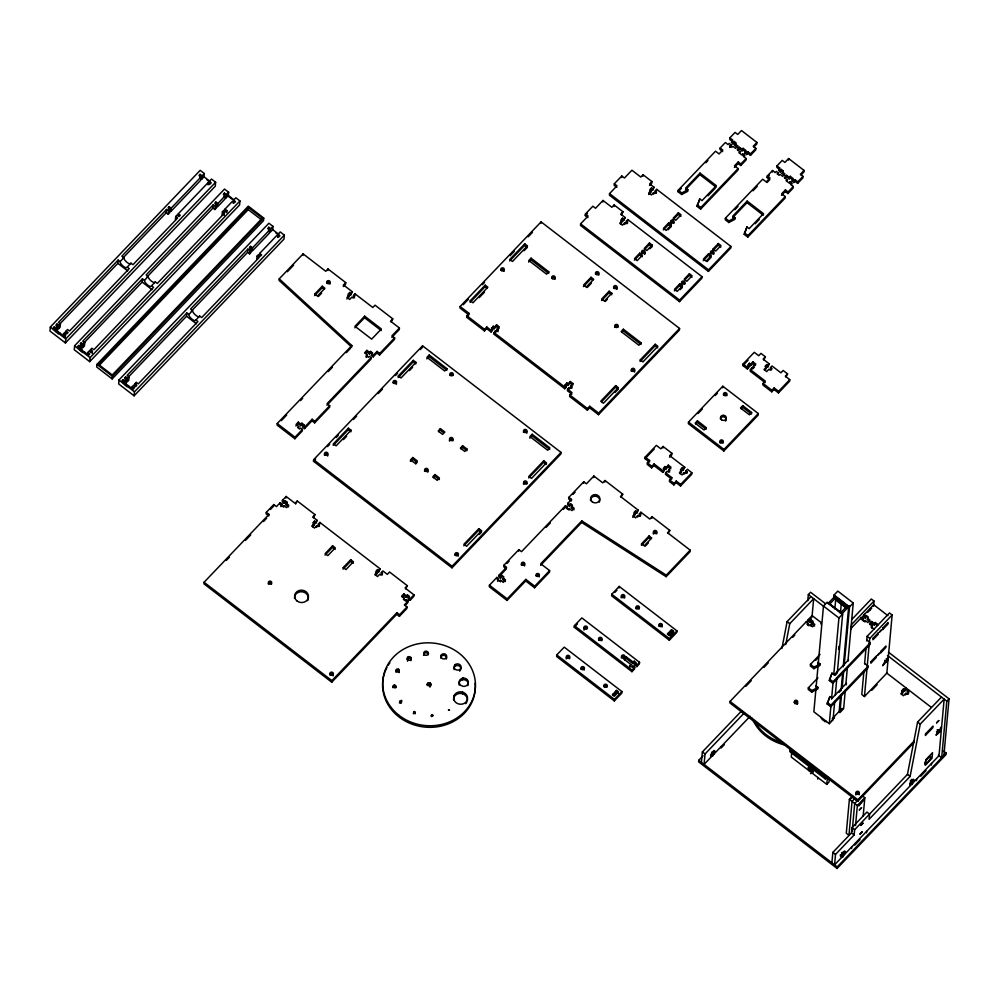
<?xml version="1.0" encoding="UTF-8"?>
<svg xmlns="http://www.w3.org/2000/svg" width="999" height="999" viewBox="0 0 999 999"><rect width="100%" height="100%" fill="white"/><g stroke="black" fill="none" stroke-linecap="round" stroke-linejoin="round"><path stroke-width="1.5" d="M427.347 684.39C427.197 681.817 431.768 682.604 430.656 684.977C427.834 686.9 426.398 684.802 427.51 683.603M797.602 703.633L796.191 701.798L794.317 702.634M201.773 179.121L202.073 175.861L200.125 174.363L199.825 177.61L201.773 179.121L204.021 176.786L204.308 173.526L200.187 170.342L50.312 327.035L49.95 331.044L65.397 342.932L215.26 186.251L215.634 182.23L211.501 179.058L209.266 181.393L208.966 184.653M54.158 328.921L54.358 326.76L56.306 328.259L56.006 331.518L57.505 329.957L57.805 326.698L55.844 325.199L56.968 324.026L58.916 325.524L58.616 328.783L60.115 327.222L60.415 323.963L58.454 322.465L118.132 260.077L120.13 261.613A4.645 1.711 43.7 0 0 123.489 266.421A4.645 1.711 43.7 0 0 127.235 267.07L129.233 268.619L69.555 331.006L67.595 329.508L66.109 331.069L65.809 334.315M56.668 327.285L56.968 324.026M63.299 335.964L63.499 333.791L64.985 332.23L66.945 333.741L68.057 332.567L66.109 331.069M65.247 337.462L65.447 335.302L63.499 333.791M65.397 342.932L65.759 338.923L215.634 182.23M224.151 196.341L226.099 197.839L228.334 195.504L228.634 192.245L224.5 189.073L74.638 345.754L74.276 349.762L89.723 361.65L239.585 204.97L239.947 200.961L235.826 197.777L233.591 200.125L233.291 203.371M78.484 347.652L78.671 345.479L80.632 346.978L80.432 349.151M81.094 344.917L81.281 342.744L83.242 344.255L82.942 347.502L80.994 346.004M81.281 342.744L80.17 343.918L82.118 345.417L81.831 348.676L80.332 350.237M90.235 351.96L90.434 349.787L91.92 348.226L93.881 349.725L153.559 287.337L151.561 285.801A4.645 1.711 43.7 0 1 147.815 285.152A4.645 1.711 43.7 0 1 144.455 280.332L142.457 278.796L82.78 341.183L84.728 342.694L84.44 345.941L82.942 347.502M87.625 354.682L87.825 352.51L89.311 350.949L91.259 352.46L92.383 351.286L90.434 349.787M89.723 361.65L90.085 357.642L239.947 200.961M92.183 353.459L92.383 351.286M96.94 364.41L96.703 367.02L112.15 378.908L263.511 220.654L263.748 218.057L248.301 206.169L96.94 364.41L112.388 376.298L112.15 378.908M59.228 324.613L117.845 263.324L118.132 260.077M273.014 226.411L270.779 228.746L270.479 232.005L272.715 229.67L273.014 226.411L268.893 223.227L119.018 379.92L118.656 383.928L134.103 395.816L283.966 239.136L284.328 235.127L280.207 231.943L277.972 234.278L277.672 237.537M122.865 381.818L123.064 379.645L125.012 381.143L124.713 384.403L126.211 382.842L126.498 379.583L124.55 378.084L125.674 376.91L127.622 378.409L127.323 381.668L125.375 380.169L125.674 376.91M134.515 387.2L134.815 383.953L136.301 382.392L138.262 383.891L197.939 321.503L195.941 319.967A4.645 1.711 43.7 0 1 192.195 319.318A4.645 1.711 43.7 0 1 188.836 314.498L186.838 312.962L127.16 375.349L129.108 376.86L128.821 380.107L127.323 381.668M132.005 388.848L132.205 386.675L133.691 385.114L135.652 386.625L136.763 385.452L134.815 383.953M83.554 343.331L142.158 282.055L142.457 278.796M134.103 395.816L134.465 391.808L284.328 235.127M136.101 384.565L136.301 382.392M166.259 212.712L166.546 209.453L168.506 210.964L168.207 214.211L166.259 212.712L122.64 258.316M168.968 208.891L169.168 206.731L171.116 208.229L170.817 211.488L168.868 209.977M169.168 206.731L168.044 207.892L169.992 209.403L169.705 212.65L168.207 214.211M175.399 219.755L175.699 216.496L177.185 214.935L179.133 216.433L180.257 215.272L178.309 213.761L208.142 182.567L210.102 184.066L211.214 182.904L209.266 181.393M178.109 215.934L178.309 213.761M127.934 377.497L186.538 316.221L186.838 312.962M200.125 174.363L199.001 175.524L200.949 177.035L200.662 180.295L170.817 211.488M207.942 184.74L208.142 182.567M212.962 208.042L213.249 204.783L215.21 206.281L214.91 209.54L212.962 208.042L146.953 277.035M215.572 205.307L215.859 202.048L217.819 203.559L217.52 206.805L224.975 199.013L225.275 195.754L223.326 194.256L224.438 193.082L226.398 194.58L226.099 197.839M215.859 202.048L214.748 203.222L216.696 204.72L216.396 207.979L214.91 209.54M222.103 215.072L222.39 211.813L223.888 210.252L225.836 211.763L226.96 210.589L225.012 209.091L232.467 201.286L234.415 202.797L235.539 201.623L233.591 200.125M224.251 195.255L224.438 193.082M224.151 215.497L224.35 213.324L222.39 211.813M224.713 212.35L225.012 209.091M226.761 212.762L226.96 210.589M280.831 506.643L281.943 504.07L280.17 502.709L276.436 506.605L273.776 504.557L266.308 512.35L268.981 514.398L204.071 582.255L203.933 583.816L331.755 682.217L396.728 614.285L396.878 612.712L399.538 614.772L399.388 616.333L396.728 614.285M99.288 365.334L248.239 209.615L248.426 207.48L262.275 218.144L112.263 374.987L98.414 364.323L248.426 207.48M247.64 252.335L247.939 249.088L249.887 250.587L249.588 253.846L247.64 252.335L191.333 311.201M250.25 249.613L250.549 246.353L252.497 247.852L252.21 251.111L269.368 233.179L269.655 229.92L267.707 228.421L268.831 227.248L270.779 228.746M250.549 246.353L249.425 247.527L251.386 249.026L251.086 252.285L249.588 253.846M256.78 259.378L257.08 256.119L258.566 254.558L260.527 256.069L261.638 254.895L259.69 253.396L276.848 235.452L278.796 236.95L279.92 235.789L277.972 234.278M259.39 256.643L259.69 253.396M268.531 230.507L268.831 227.248M279.221 278.846L279.083 280.407L351.685 347.103L351.835 345.542L279.221 278.846L303.109 253.871L325.749 271.291L327.984 268.956L345.741 282.617L345.592 284.178L343.356 286.526L343.506 284.965L345.741 282.617M266.308 512.35L266.171 513.911L268.831 515.971L268.981 514.398M351.835 345.542L277.235 423.526L277.085 425.087L294.842 438.761L302.297 430.956L302.447 429.395L300.674 428.034L299.7 429.046L297.752 427.535L298.713 426.523L296.054 424.475L298.289 422.14L300.949 424.188L300.811 425.749L298.152 423.701L298.289 422.14M273.776 504.557L273.626 506.118L270.429 509.465M280.02 504.27L280.17 502.709M302.972 255.432L303.109 253.871M313.374 517.744L314.997 514.622L297.252 500.961L295.017 503.296L286.139 496.466L282.405 500.362L282.267 501.923L284.041 503.296L285.152 500.711L287.1 502.222L285.989 504.795L288.649 506.843M283.753 507.142L283.891 505.569L286.563 507.629L288.798 505.282L286.139 503.234L287.1 502.222M284.041 503.296L285.152 500.711M285.989 498.026L286.139 496.466M285.989 504.795L286.139 503.234M294.842 438.761L294.98 437.2L302.447 429.395M298.576 428.084L298.713 426.523M300.811 425.749L301.923 423.176L303.871 424.675L303.733 426.236M314.797 294.018L314.66 295.579L322.115 287.774L322.265 286.214L324.925 288.261L317.47 296.066L314.797 294.018L322.265 286.214M297.252 500.961L295.617 504.083M303.871 424.675L302.759 427.247L304.545 428.621L304.683 427.06L312.138 419.255L314.81 421.303L314.66 422.864L312 420.816L312.138 419.255M327.847 270.517L327.984 268.956M313.499 461.238L313.636 459.677L422.552 345.816L561.026 452.41L560.889 453.971L451.973 567.832L313.499 461.238L315.659 458.991M312.437 526.773L313.923 525.224L314.073 523.651L312.912 522.764L314.56 521.053L315.709 521.94L315.572 523.501L314.41 522.614L314.56 521.053M316.596 527.272L316.733 525.699L317.882 526.598L319.53 524.875L318.369 523.988L319.867 522.427L380.219 568.893L378.596 572.015L377.435 571.128L377.585 569.567L378.733 570.454L378.596 572.015M314.997 514.622L312.762 516.958L317.207 520.379L315.572 523.501M318.369 523.988L318.231 525.549L319.38 526.436M366.92 350.387L366.783 351.948L369.443 353.996L369.58 352.435L366.92 350.387L364.685 352.722L367.345 354.77L366.371 355.794L368.331 357.292L369.305 356.281L371.079 357.642L327.06 403.658L329.72 405.706L329.583 407.267L314.66 422.864M319.717 523.988L319.867 522.427M348.376 428.196L333.466 443.793L333.316 445.354L348.239 429.757L348.376 428.196L351.049 430.244L350.899 431.805L348.239 429.757M346.865 298.976L349.101 296.628L349.238 295.067L348.089 294.181L349.725 292.47L350.886 293.356L350.749 294.917L349.588 294.031L349.725 292.47M343.506 284.965L352.372 291.795L350.749 294.917M391.146 321.953L392.782 318.831L375.025 305.17L372.789 307.505L355.045 293.843L353.546 295.404L353.409 296.965L354.558 297.852M354.895 295.404L355.045 293.843M325.025 555.157L332.48 547.352L332.617 545.791L335.289 547.839L327.822 555.644L325.162 553.596L332.617 545.791M354.832 327.859L364.535 317.719L364.672 316.159L381.368 328.996L371.665 339.136L354.982 326.298L364.672 316.159M331.755 682.217L331.893 680.644L396.878 612.712M343.269 567.532L343.132 569.093L350.587 561.288L350.736 559.727L353.396 561.775L345.929 569.58L343.269 567.532L350.736 559.727M366.371 355.794L366.233 357.355L367.345 354.77M369.443 353.996L370.554 351.423L372.502 352.922L371.391 355.507L373.176 356.868L376.898 352.972L377.048 351.398L379.707 353.459L379.558 355.02L376.898 352.972M371.079 357.642L370.929 359.203L326.923 405.219M371.391 355.507L372.502 352.922M373.176 356.868L373.314 355.307L377.048 351.398M392.782 318.831L390.547 321.178L399.425 328.009L391.958 335.801L394.63 337.862L394.48 339.423L379.558 355.02M375.462 575.287L376.948 573.726L377.098 572.165L375.936 571.278L377.585 569.567M399.425 328.009L399.275 329.57L391.82 337.375M413.286 360.339L398.364 375.936L398.214 377.51L413.136 361.9L413.286 360.339L415.946 362.387L415.796 363.961L413.136 361.9M405.681 588.811L407.317 585.689L389.56 572.015L387.325 574.363L382.892 570.941L381.393 572.502L381.256 574.063L382.405 574.949M410.589 459.827L410.452 461.401L412.687 459.053L412.824 457.492L417.27 460.914L415.035 463.249L410.589 459.827L412.824 457.492M422.552 345.816L422.415 347.377L420.254 349.638M394.355 686.625L394.493 685.064M403.696 595.404L403.833 593.843L406.493 595.891L406.356 597.452L403.696 595.404L402.197 596.965M395.866 686.251L395.729 687.824A1.449 1.299 5.2 0 0 394.543 686.638L394.155 686.613A1.449 1.299 5.2 0 0 392.857 687.649M404.12 599.787L404.258 598.226L401.598 596.178L403.833 593.843M398.364 670.816L398.501 669.255M399.125 671.228L399.088 672.614M406.143 601.211L406.293 599.65L408.067 601.023L407.917 602.584L405.119 605.506M406.356 597.452L407.467 594.88L409.415 596.378L408.304 598.95L410.089 600.324L413.811 596.415L413.961 594.855L405.082 588.024L407.317 585.689M429.046 356.543L429.195 354.982L446.94 368.656L446.803 370.217L429.046 356.543L426.81 358.891M408.067 601.023L404.333 604.919L406.993 606.967L406.855 608.528L399.388 616.333M399.325 702.821C404.458 695.292 399.488 708.129 400.037 700.661M410.089 600.324L410.227 598.763L413.961 594.855M401.373 702.584L401.511 701.011M407.53 661.188L407.667 659.627M410.801 659.203L410.939 657.642M433.391 477.697L435.015 474.575L439.46 477.997L437.225 480.332L432.779 476.91L435.015 474.575M413.486 713.323C413.873 709.377 416.508 713.136 413.349 713.711M414.585 713.074L414.722 711.5M438.798 431.755L440.434 428.633L444.867 432.055L442.632 434.39L438.199 430.981L440.434 428.633M423.688 655.219L423.838 653.658M428.371 653.383L428.246 654.682A2.323 2.073 5.2 0 0 425.736 652.747A2.323 2.073 5.2 0 0 423.626 654.957M460.152 306.506L460.015 308.067L468.893 314.897L469.031 313.336L460.152 306.506L541.096 221.878L679.57 328.471L679.432 330.032L598.488 414.66L589.61 407.829L589.747 406.256L598.626 413.099L598.488 414.66M427.36 685.164L428.084 683.004M427.947 684.565L428.933 682.742M430.819 684.19L430.669 685.751L429.82 682.891M429.932 687.15L430.082 685.589M430.369 684.989L430.507 683.428M486.638 328.559L491.083 331.98L491.221 330.419L486.788 326.998L486.638 328.559L484.403 330.906L466.658 317.232L466.795 315.672L469.031 313.336M431.393 715.296C430.007 718.081 434.89 715.584 431.943 714.722C430.319 715.272 432.829 716.82 432.767 715.209M431.88 716.283L432.03 714.71M470.279 300.749L470.142 302.31L485.052 286.713L485.202 285.152L487.862 287.2L472.939 302.797L470.279 300.749L485.202 285.152M440.921 657.13L441.071 655.556M462.475 447.277L462.624 445.716L467.057 449.138L466.92 450.699L462.475 447.277L460.989 448.838M451.973 567.832L452.11 566.271L561.026 452.41M484.403 330.906L484.552 329.345L486.788 326.998M455.119 666.246L455.257 664.672M454.158 696.852L454.295 695.292A6.968 6.219 5.2 0 1 461.813 691.932L463.536 692.457A6.968 6.219 5.2 0 1 466.895 700.786A6.968 6.219 5.2 0 1 457.654 703.621L456.118 702.722A6.968 6.219 5.2 0 1 454.295 695.292M493.206 326.248L491.421 329.533L493.206 326.248L494.355 327.135L494.218 328.708L493.056 327.809M491.558 327.972L492.719 328.858L492.569 330.419L491.083 331.98M494.355 327.135L496.59 324.8L499.263 326.848L497.015 329.195L498.176 330.082L496.528 331.793L495.379 330.906L493.743 334.028L564.76 388.698L566.246 387.137L566.396 385.564L565.234 384.677L566.883 382.967L568.031 383.853L567.894 385.414L566.733 384.528L566.883 382.967M462.599 679.77L462.749 678.209M495.242 332.467L495.379 330.906M462.537 693.756L462.674 692.195M494.218 328.708L496.453 326.361L496.59 324.8M463.798 545.804L478.721 530.207L478.871 528.633L481.53 530.681L481.381 532.255L479.258 534.477M498.026 331.643L496.878 330.756L497.015 329.195M497.564 581.356L498.676 578.771L496.89 577.41L489.435 585.202L489.298 586.775L507.042 600.436L525.699 580.931L525.836 579.37L534.715 586.201L534.577 587.774L525.699 580.931M509.677 260.976L524.6 245.379L524.737 243.818L527.397 245.866L527.26 247.427L524.063 250.774M496.753 578.97L496.89 577.41M505.382 581.555L502.722 579.495L503.833 576.923L501.873 575.424L500.761 577.996L498.988 576.635L499.138 575.062L506.593 567.27L503.933 565.222L518.856 549.625L521.515 551.673L565.521 505.656L567.307 507.017L567.157 508.578M500.761 577.996L501.873 575.424M500.487 581.843L500.624 580.282L503.284 582.33L505.519 579.982L502.859 577.934M530.906 259.728L531.056 258.154L548.813 271.828L548.663 273.389L530.906 259.728L528.671 262.063M503.933 565.222L503.783 566.783L505.569 568.144M540.958 223.439L541.096 221.878M507.042 600.436L507.192 598.876L525.836 579.37M518.706 551.186L518.856 549.625M529.782 438.149L532.017 435.814L532.155 434.253L549.912 447.914L547.677 450.249L529.92 436.588L532.155 434.253M543.618 462.35L543.768 460.789L546.428 462.837L546.291 464.398L543.618 462.35L528.708 477.947M564.76 388.698L566.396 385.564M565.234 384.677L565.097 386.238L566.733 384.528M621.353 214.91L622.989 211.788L614.11 204.945L611.875 207.293L602.996 200.462L595.541 208.254L592.869 206.206L585.414 214.011L588.074 216.059L580.619 223.851L580.481 225.412L679.495 301.636L701.872 278.246L702.01 276.673L627.847 219.593L626.361 221.154L626.223 222.715L627.372 223.601L627.509 222.04L626.361 221.154M581.793 520.879L581.643 522.44L666.146 576.698L666.296 575.137L581.793 520.879L540.759 563.773L549.637 570.604L549.487 572.177L534.577 587.774M568.031 383.853L570.267 381.518L572.939 383.566L570.691 385.901L571.853 386.788L570.204 388.511L569.055 387.624L567.557 389.173L567.42 390.746L571.853 394.155M568.906 389.185L569.055 387.624M567.894 385.414L570.129 383.079L570.267 381.518M587.936 217.62L585.277 215.572L585.414 214.011M567.557 389.173L572.002 392.595L569.767 394.93L569.617 396.503L587.375 410.164L589.61 407.829M570.691 385.901L570.554 387.462L571.703 388.349L571.853 386.788M572.939 383.566L572.789 385.127L570.129 383.079M565.521 505.656L565.384 507.217L563.236 509.465M621.103 497.302L622.739 494.18L604.994 480.507L602.747 482.854L593.868 476.024L586.413 483.816L583.753 481.768L568.831 497.365L571.49 499.413L567.769 503.309L567.619 504.882L569.393 506.243L570.504 503.671L572.464 505.169L571.353 507.742L574.013 509.802M568.831 497.365L568.693 498.926L571.353 500.974L571.49 499.413M569.118 510.089L569.255 508.528L571.915 510.576L574.15 508.229L571.49 506.181M569.393 506.243L570.504 503.671M583.441 286.613L590.909 278.821L591.046 277.26L593.706 279.308L586.251 287.1L583.591 285.052L591.046 277.26M556.768 654.944L556.63 656.518L614.323 700.923L621.79 693.131L621.927 691.57L564.235 647.152L556.768 654.944L614.472 699.362L614.323 700.923M602.859 202.023L602.996 200.462M587.375 410.164L587.512 408.603L589.747 406.256M649.525 185.452L651.773 183.117L651.91 181.543L643.031 174.713L640.796 177.06L631.917 170.217L624.462 178.022L621.79 175.974L614.335 183.766L616.995 185.814L609.54 193.619L609.402 195.18L708.416 271.403L730.793 248.002L730.931 246.441L656.768 189.348L655.282 190.909L655.144 192.482L656.293 193.369L656.43 191.796L655.282 190.909M583.603 483.329L583.753 481.768M614.335 183.766L614.198 185.327L616.858 187.387M626.098 656.718L623.863 659.053L630.968 664.522L629.994 665.534L631.955 667.032L632.916 666.021L634.69 667.382L634.552 668.955L631.942 671.678L574.25 627.272L574.388 625.699L581.843 617.906L639.547 662.325L639.397 663.885L636.788 666.608L635.014 665.247L636.126 662.674L634.178 661.163L633.066 663.736L625.961 658.279L626.098 656.718L633.204 662.175M613.973 206.518L614.11 204.945M609.015 292.757L609.153 291.196L611.813 293.244L611.675 294.805L609.015 292.757L601.548 300.562M593.731 477.584L593.868 476.024M621.653 177.535L621.79 175.974M622.539 218.207L622.402 219.78L623.551 220.667L623.701 219.093L622.539 218.207L620.903 219.93L622.052 220.816L621.915 222.377L620.416 223.938M624.575 224.425L624.725 222.864L625.874 223.751L627.509 222.04M622.989 211.788L620.754 214.123L625.187 217.545L623.551 220.667M627.709 221.154L627.847 219.593M604.845 482.08L604.994 480.507M601.685 401.648L615.546 387.162L615.684 385.602L618.344 387.649L618.206 389.21L615.009 392.557M623.226 330.781L623.364 329.22L641.121 342.882L640.983 344.455L623.226 330.781L621.74 332.342M642.894 176.274L643.031 174.713M634.402 260.152L639.622 254.695L639.772 253.134L642.432 255.182L637.212 260.639L634.54 258.591L639.772 253.134M611.763 594.23L611.613 595.804L669.318 640.209L676.773 632.417L676.922 630.856L619.218 586.438L611.763 594.23L669.455 638.648L669.318 640.209M648.601 194.48L650.836 192.145L650.973 190.584L649.825 189.685L651.46 187.974L652.622 188.861L652.472 190.422L651.323 189.535L651.46 187.974M653.496 194.193L653.633 192.632L654.795 193.519L656.43 191.796M651.91 181.543L649.675 183.891L654.108 187.3L652.472 190.422M645.142 248.926L649.325 244.555L649.462 242.994L652.122 245.042L651.985 246.616L649.899 248.788M619.08 587.999L619.218 586.438M640.297 359.865L640.159 361.426L655.082 345.829L655.219 344.255L657.879 346.316L642.969 361.913L640.297 359.865L655.219 344.255M656.768 189.348L655.144 192.482M613.349 693.768L613.211 695.329L616.42 691.97L616.558 690.409L618.506 691.907L614.335 696.278L612.375 694.78L616.558 690.409M615.446 692.981L615.584 691.42M635.614 510.851L635.464 512.412L636.625 513.311L636.763 511.738L635.614 510.851L633.965 512.574L635.127 513.461L634.977 515.022L632.742 517.357M637.649 517.07L637.787 515.509L638.935 516.396L640.584 514.685L639.422 513.786L640.921 512.237L649.8 519.068L652.035 516.72L669.792 530.394L668.156 533.516M622.739 494.18L620.504 496.515L638.261 510.177L636.625 513.311M639.422 513.786L639.285 515.359L640.434 516.246L640.584 514.685M645.179 457.092L649.612 460.514L649.475 462.075L645.042 458.653L645.179 457.092L656.368 445.392L660.801 448.813L663.049 446.466L671.927 453.309L671.778 454.87L669.542 457.205M640.771 513.798L640.921 512.237M663.324 229.92L668.543 224.463L668.693 222.902L671.353 224.95L671.203 226.511L668.069 229.782M649.612 460.514L647.377 462.849L647.24 464.41L651.673 467.832L653.908 465.484L654.058 463.923L662.936 470.754L662.787 472.327L653.908 465.484M629.994 665.534L629.857 667.095L630.968 664.522M641.595 543.756L641.445 545.317L648.9 537.524L649.05 535.963L651.71 538.011L644.255 545.804L641.595 543.756L649.05 535.963M631.942 671.678L632.08 670.117L634.69 667.382M632.779 667.582L632.916 666.021M633.066 663.736L634.178 661.163M651.673 467.832L651.823 466.271L654.058 463.923M738.261 161.925L738.124 163.486L740.783 165.534L740.921 163.973L738.261 161.925L734.527 165.822L738.086 168.556L737.936 170.117L700.636 209.116L697.09 206.381L699.787 198.926L701.997 200.637L716.32 185.664L699.987 173.089L685.664 188.062L687.886 189.773L687.749 191.333L681.643 194.493L678.096 191.758L678.234 190.197L715.534 151.199L719.08 153.933L722.814 150.037L720.154 147.989L725.374 142.52L728.034 144.58L729.158 143.406L730.931 144.768L729.819 147.352L730.931 144.768M636.788 666.608L636.937 665.047L639.547 662.325M673.026 219.78L678.246 214.323L678.383 212.762L681.043 214.81L675.824 220.267L673.164 218.219L678.383 212.762M651.897 518.294L652.035 516.72M681.643 194.493L681.793 192.932L687.886 189.773M662.899 448.039L663.049 446.466M674.35 290.909L679.57 285.452L679.707 283.878L682.379 285.939L682.23 287.5L680.144 289.685M679.495 301.636L679.632 300.075L702.01 276.673M664.909 466.595L664.772 468.156L665.921 469.043L666.071 467.482L664.909 466.595L663.274 468.306L664.422 469.193L664.285 470.766L662.787 472.327M665.596 472.814L665.446 474.375L671.665 479.158L671.803 477.597L665.596 472.814L667.082 471.253L668.244 472.14L669.879 470.417L668.731 469.53L670.966 467.195L668.306 465.147L666.071 467.482M665.921 469.043L668.156 466.708L668.306 465.147M668.731 469.53L668.581 471.091L669.742 471.99M671.803 477.597L669.567 479.932L669.43 481.493L673.863 484.915L676.098 482.567L676.248 481.006L680.681 484.428L680.544 485.989L676.098 482.567M685.089 279.67L689.26 275.312L689.41 273.738L692.07 275.799L686.85 281.256L684.19 279.208L689.41 273.738M685.526 189.623L699.849 174.65L699.987 173.089M673.863 484.915L674.013 483.354L676.248 481.006M699.787 198.926L697.09 206.381M700.636 209.116L700.786 207.555L738.086 168.556M680.007 473.663L681.493 472.102L681.643 470.529L680.481 469.642L682.13 467.932L683.279 468.818L683.141 470.379L681.98 469.493L682.13 467.932M668.343 633.054L668.194 634.615L671.403 631.256L671.553 629.695L673.501 631.206L673.363 632.767L671.403 631.256M688.486 422.102L688.336 423.663L723.85 450.986L758.166 415.122L758.303 413.549L722.801 386.226L688.486 422.102L723.988 449.425L723.85 450.986M684.165 474.15L684.303 472.589L685.451 473.476L687.1 471.753L685.938 470.866L687.437 469.305L691.87 472.727L691.733 474.288L680.544 485.989M671.927 453.309L669.68 455.644L684.777 467.257L683.141 470.379M670.441 632.28L670.579 630.706M685.938 470.866L685.801 472.427L686.95 473.326L687.1 471.753M703.271 260.664L708.491 255.207L708.628 253.646L711.288 255.694L706.068 261.151L703.408 259.103L708.628 253.646M708.416 271.403L708.553 269.842L730.931 246.441M720.154 147.989L720.017 149.55L722.677 151.598M697.252 422.402L697.402 420.829L706.268 427.672L706.131 429.233L697.252 422.402L695.766 423.963M713.111 248.963L712.961 250.537L718.181 245.067L718.331 243.506L720.991 245.554L715.771 251.024L713.111 248.963L718.331 243.506M669.792 530.394L667.544 532.729L690.184 550.149L690.047 551.723L666.146 576.698M729.857 137.85L729.707 139.41L732.367 141.458L732.517 139.897L729.857 137.85L735.077 132.392L737.737 134.44L741.47 130.532L756.905 142.432L756.767 143.993L753.97 146.915M732.517 139.897L731.468 142.407L733.029 143.993L734.14 141.421L736.088 142.919L734.977 145.504L737.649 147.552L737.786 145.991L735.127 143.931M777.946 174.338L778.084 172.777L776.31 171.403L775.187 172.577L772.527 170.529L767.307 175.986L769.967 178.034L766.233 181.943L762.687 179.208L725.386 218.207L725.249 219.768L728.795 222.502L734.902 219.343L735.039 217.782L732.816 216.071L747.14 201.099L763.473 213.661L763.336 215.235L747.002 202.66L747.14 201.099M733.029 143.993L734.14 141.421M728.795 222.502L728.933 220.929L735.039 217.782M739.335 148.851L739.472 147.29L742.132 149.338L741.995 150.899L739.335 148.851L737.836 150.412M739.76 153.234L739.897 151.673L737.237 149.625L739.472 147.29M741.995 150.899L743.106 148.314L746.028 150.574L744.917 153.147L746.703 154.52L747.964 151.786L750.624 153.834L750.474 155.394L747.814 153.346M742.682 155.494L742.831 153.933L744.605 155.295L744.455 156.855M722.652 387.787L722.801 386.226M744.605 155.295L743.481 156.468L746.141 158.516L746.003 160.077L740.783 165.534M746.703 154.52L747.964 151.786M785.414 189.922L785.276 191.496L787.936 193.544L788.074 191.983L785.414 189.922L781.68 193.831L785.239 196.566L785.089 198.127L747.789 237.125L744.243 234.39L746.94 226.935L749.15 228.646L763.473 213.661M746.94 226.935L744.243 234.39M703.071 755.793L698.751 760.301L698.613 761.875L837.087 868.468L946.003 754.595L946.14 753.034L943.668 751.123M747.789 237.125L747.939 235.552L785.239 196.566M756.905 142.432L753.184 146.329L755.843 148.376L755.706 149.937L750.474 155.394M701.423 762.362L702.372 751.935L741.795 710.714M744.455 712.762L705.032 753.983L704.083 764.41L711.538 756.605L711.638 755.569L710.664 756.58L711.887 752.859L714.123 750.511L713.973 752.085L714.947 751.061L713.786 754.27L712 752.896M749.5 363.261L749.35 364.822L750.511 365.709L750.649 364.148L749.5 363.261L747.851 364.972L749.013 365.871L748.863 367.432L747.377 368.993L742.944 365.572L743.081 364.011L754.27 352.31L758.703 355.731L760.951 353.384L765.384 356.805L763.748 359.927M742.607 407.205L742.756 405.644L751.623 412.475L751.485 414.036L742.607 407.205L741.121 408.766M747.377 368.993L749.013 365.871M767.032 182.53L769.829 179.608L767.157 177.547L767.307 175.986M750.649 364.148L752.884 361.813L755.556 363.861L753.308 366.196L754.47 367.083L752.821 368.806L751.673 367.919L750.037 371.041L765.134 382.654M751.535 369.48L751.673 367.919M750.511 365.709L752.746 363.374L752.884 361.813M753.171 367.757L753.308 366.196M772.389 172.09L772.527 170.529M755.556 363.861L755.406 365.422L752.746 363.374M721.241 746.465L721.091 748.026L724.3 744.692M776.997 165.846L776.86 167.407L779.52 169.468L779.67 167.894L776.997 165.846L782.229 160.389L784.889 162.437L788.623 158.541L804.058 170.429L803.92 171.99L801.123 174.912M807.791 624.787L807.929 623.226L806.156 621.853L730.069 701.41L729.919 702.971L857.741 801.36L914.197 742.344M779.67 167.894L778.621 170.417L780.182 172.003L781.293 169.418L783.241 170.929L782.13 173.501L784.802 175.549M780.182 172.003L781.293 169.418M750.187 369.48L765.271 381.094L763.036 383.429L762.886 384.99L771.765 391.833L774 389.485L774.15 387.924L778.583 391.346L778.446 392.907L774 389.485M782.13 173.501L783.241 170.929M766.72 364.598L766.57 366.158L767.731 367.045L767.869 365.484L766.72 364.598L765.072 366.308L766.221 367.207L766.083 368.768L764.597 370.329M765.384 356.805L763.149 359.141L769.355 363.923L767.731 367.045M786.488 176.848L786.625 175.287L789.285 177.335L789.148 178.896L786.488 176.848L784.989 178.409M788.473 160.102L788.623 158.541M786.912 181.244L787.05 179.683L784.39 177.622L786.625 175.287M770.529 367.532L770.391 369.093L771.54 369.992L771.69 368.419L770.529 367.532L772.027 365.971L780.893 372.814L783.141 370.467L787.574 373.888L785.938 377.01M789.148 178.896L790.259 176.323L793.181 178.584L792.07 181.156L793.855 182.517L795.117 179.783L797.776 181.843L797.627 183.404L794.967 181.356M789.834 183.491L789.984 181.93L791.757 183.304L791.608 184.865M771.765 391.833L771.915 390.259L774.15 387.924M791.757 183.304L790.634 184.465L793.293 186.513L793.156 188.087L787.936 193.544M793.855 182.517L795.117 179.783M804.058 170.429L800.336 174.326L802.996 176.373L802.859 177.947L797.627 183.404M787.574 373.888L785.339 376.223L789.772 379.645L789.635 381.206L778.446 392.907M794.892 702.035L794.754 703.596L796.865 703.721M795.591 703.333L795.741 701.773M791.745 751.835L791.27 757.042L809.015 770.704L811.35 767.332M796.478 703.496L796.628 701.935M797.177 704.02L797.314 702.459M807.779 600.699L808.341 594.58L810.576 592.245L825.411 603.658M820.853 624.013L821.003 622.452L812.125 615.621L808.391 619.517L808.253 621.078L810.027 622.452L811.138 619.867L813.086 621.378L811.975 623.95L814.647 625.998M810.027 622.452L811.138 619.867M811.151 626.298L811.513 622.389M817.919 677.797L808.328 687.824L808.191 689.385L811.737 692.12L817.844 688.96L817.981 687.399L815.758 685.689M820.054 654.345L810.464 664.372L810.326 665.946L813.873 668.668L819.979 665.521L820.117 663.948L817.894 662.25L817.756 663.811M811.737 692.12L811.875 690.559L817.981 687.399M813.873 668.668L814.01 667.107L820.117 663.948M837.362 672.29L842.656 614.06L827.209 602.172L823.488 606.081L813.86 711.8L829.307 723.688L833.041 719.792L834.714 701.398M809.015 770.704L810.614 768.106M809.115 769.667L808.066 767.632L809.215 768.518L809.365 766.957L812.025 769.005L811.887 770.566L813.036 771.453L812.936 772.602L811.775 771.715L811.688 772.751L826.772 784.377L829.008 782.03L829.37 778.121M833.803 598.064L834.078 595.004L837.811 591.096L853.246 602.996L847.951 661.213M817.756 779.108L817.894 777.547M834.852 608.978L835.676 599.987L845.654 607.679M835.888 597.639L829.844 603.958L840.946 612.499L846.977 606.181L835.888 597.639L835.738 599.2L846.84 607.742M864.622 663.448L868.168 666.183L868.031 667.744L830.731 706.743L827.184 704.008L829.882 696.553L832.092 698.264L846.415 683.291L846.278 684.852M866.757 639.997L870.304 642.732L870.166 644.305L832.866 683.291L829.32 680.556L832.005 673.114L834.227 674.812L848.551 659.839M829.882 696.553L827.184 704.008M832.005 673.114L829.32 680.556M830.731 706.743L830.881 705.182L868.168 666.183M832.866 683.291L833.004 681.73L870.304 642.732M829.307 723.688L830.981 705.306M831.543 699.175L833.066 682.317M833.765 674.662L838.923 617.969L842.656 614.06M825.249 778.895L825.386 777.334L789.884 749.999L789.747 751.56L825.249 778.895L827.397 776.66M840.409 613.249L841.22 604.258L842.856 602.547M841.295 603.471L841.433 601.91M838.586 649.362L838.873 646.278M826.772 784.377L827.484 776.56M835.264 695.279L836.8 678.421M840.546 696.116L839.148 711.538L842.207 708.328M841.108 689.959L842.644 673.001M843.206 666.845L848.675 606.743L834.827 596.091M841.57 694.23L839.897 712.612L843.631 708.716L845.304 690.334M842.132 688.099L843.668 671.241M844.217 665.122L849.525 606.893L853.246 602.996M845.866 684.203L847.389 667.344M851.223 629.058L851.648 624.462L874.025 601.073L871.365 599.013L852.184 619.068M831.905 862.799L832.854 852.384L851.498 832.879L851.972 827.671L866.895 812.075L869.555 814.123L869.08 819.33L910.114 776.435L920.254 724.1L944.155 699.125L941.52 728.046L938.448 730.644L936.001 735.227L938.236 732.879L936.463 731.518M941.483 697.077L917.594 722.052L907.454 774.387L854.632 829.719L854.157 834.927L835.514 854.432L834.565 864.847L842.02 857.055L842.12 856.006L840.346 854.644M837.087 868.468L837.224 866.895L946.14 753.034M861.238 619.143L861.388 617.582L863.161 618.955L863.011 620.516M869.867 621.728L867.207 619.68L868.318 617.107L866.37 615.596L865.259 618.181L863.685 616.583L863.835 615.022L873.688 604.72L887.949 615.696M864.747 614.073L863.685 616.583M864.972 622.015L865.109 620.454L867.769 622.502L870.017 620.167L867.344 618.119M865.259 618.181L866.37 615.596M841.595 852.659L844.267 854.707L845.429 851.51L844.467 852.522L844.605 850.961L842.369 853.296L841.146 857.017L842.12 856.006M852.572 796.041L849.375 799.387L846.29 833.253L848.95 835.301L852.035 801.435L854.644 798.701L857.317 800.748M863.885 671.54L861.8 694.48L864.46 696.528L886.837 673.139L888.024 660.102L886.25 658.741M864.585 663.885L865.971 648.588M866.67 640.946L867.095 636.351L889.472 612.961L892.132 615.009L888.173 658.541L885.102 661.138L882.654 665.721L888.024 660.102M869.817 610.177L869.967 608.616M852.184 831.193L854.707 803.483L857.904 800.137M864.46 696.528L869.754 638.411L892.132 615.009M871.553 623.026L871.702 621.465L874.362 623.513L874.225 625.074L871.553 623.026L870.067 624.587M871.565 628.096L871.977 623.588M873.551 606.281L874.025 601.073M851.585 848.476L851.722 846.915M871.977 627.422L872.127 625.849L869.467 623.801L871.702 621.465M855.544 825.549L857.367 805.531L864.822 797.739L862.162 795.679L859.552 798.413M857.741 801.36L857.891 799.799L914.335 740.783M874.225 625.074L875.336 622.502L878.258 624.75M863.148 816.208L864.822 797.739M866.495 832.879L866.645 831.318M903.571 688.723L901.785 691.995L903.571 688.723L904.719 689.61L904.582 691.171L903.421 690.284M901.922 690.434L903.084 691.32L902.934 692.881L901.448 694.442M905.606 694.929L905.743 693.368L906.892 694.255L908.541 692.544L907.379 691.658L908.878 690.097L931.068 707.18M886.5 672.876L906.218 688.049L904.582 691.171M907.379 691.658L907.242 693.219L908.403 694.105L908.541 692.544M910.226 780.906L912.899 782.954L914.06 779.757L913.098 780.768L911.313 779.407M913.098 780.768L913.236 779.208L909.889 784.128L909.777 785.264L910.751 784.252L910.651 785.301L844.267 854.707M916.483 780.619L916.62 779.058M931.405 765.022L931.543 763.461M938.236 732.879L938.186 733.566L941.37 729.607L939.01 755.656L912.899 782.954M888.473 652.197L949.05 698.838L946.815 701.173L941.67 757.717L938.336 755.144M943.905 755.369L949.05 698.838M781.892 648.526L787.112 621.615L811.001 596.628M785.714 644.592L789.772 623.663L813.661 598.688L811.987 617.182L809.19 620.104M65.447 335.302L64.336 336.463L59.89 333.042L58.267 333.828L50.312 327.035M59.89 333.042L53.234 327.922L54.358 326.76M87.825 352.51L89.773 354.021L88.649 355.182L84.216 351.773L82.592 352.547L74.638 345.754M84.153 351.91L77.56 346.641L78.671 345.479M132.205 386.675L134.153 388.186L133.029 389.348L128.596 385.939L126.973 386.713L119.018 379.92M128.596 385.939L121.94 380.806L123.064 379.645M413.623 711.763L415.084 713.81M539.023 575.986L539.26 575.649A1.686 1.498 5.2 0 0 537.737 573.488A1.686 1.498 5.2 0 0 536.213 575.599A1.686 1.498 5.2 0 0 539.023 575.986L539.31 575.674M166.546 209.453L121.866 256.169L123.864 257.705A4.645 1.711 43.7 0 0 127.223 262.525A4.645 1.711 43.7 0 0 130.969 263.174L132.967 264.71L177.647 217.994L175.699 216.496M56.306 328.259L57.805 326.698M58.916 325.524L60.415 323.963M120.13 261.613L123.864 257.705M168.506 210.964L169.992 209.403M171.116 208.229L200.949 177.035M202.073 175.861L204.308 173.526M56.931 332.13L57.68 331.343M127.235 267.07L130.969 263.174M213.249 204.783L146.191 274.9L148.189 276.436A4.645 1.711 43.7 0 0 151.548 281.243A4.645 1.711 43.7 0 0 155.282 281.893L157.28 283.441L224.35 213.324M80.632 346.978L82.118 345.417M83.242 344.255L84.728 342.694M144.455 280.332L148.189 276.436M215.21 206.281L216.696 204.72M217.819 203.559L225.275 195.754M226.398 194.58L228.634 192.245M81.256 350.849L82.005 350.062M151.561 285.801L155.282 281.893M112.388 376.298L263.748 218.057M247.939 249.088L190.572 309.053L192.57 310.602A4.645 1.711 43.7 0 0 195.929 315.409A4.645 1.711 43.7 0 0 199.675 316.059L201.661 317.595L259.028 257.63L257.08 256.119M125.012 381.143L126.498 379.583M127.622 378.409L129.108 376.86M188.836 314.498L192.57 310.602M249.887 250.587L251.386 249.026M252.497 247.852L269.655 229.92M125.637 385.015L126.386 384.228M195.941 319.967L199.675 316.059M287.387 271.728L293.619 265.21M318.394 296.516L321.591 293.169M349.588 294.031L347.952 295.741L349.101 296.628M349.238 295.067L347.003 297.402L349.675 299.463L351.91 297.115L353.059 298.002L354.707 296.291L353.546 295.404M350.886 293.356L352.372 291.795M281.356 420.641L286.676 415.06M300.537 400.587L302.66 398.351M328.246 371.616L332.505 367.157M346.353 352.672L350.624 348.214M295.916 426.036L298.152 423.701M365.284 353.509L366.783 351.948M300.949 424.188L301.923 423.176M369.58 352.435L370.554 351.423M304.545 428.621L312 420.816M314.81 421.303L329.72 405.706M379.707 353.459L394.63 337.862M327.522 446.59L329.67 444.33M336.139 437.574L338.299 435.314M353.396 419.53L356.631 416.146M378.196 393.606L382.517 389.086M395.454 375.562L397.614 373.301M463.211 304.72L468.531 299.163M482.38 284.678L484.515 282.455M510.064 255.732L514.335 251.273M528.171 236.8L532.43 232.355M524.737 243.818L509.815 259.415L512.475 261.463L527.397 245.866M226.273 560.464L229.47 557.117M245.429 540.434L250.749 534.877M263.511 521.528L266.708 518.194M351.049 430.244L336.126 445.841L333.466 443.793M415.946 362.387L401.024 377.984L398.364 375.936M343.444 439.61L346.641 436.263M409.403 370.641L412.599 367.295M479.195 297.677L484.527 292.108M281.943 504.07L280.969 505.082L282.929 506.593L283.891 505.569M429.195 354.982L426.96 357.33L444.705 370.991L446.94 368.656M466.658 317.232L468.144 315.672M531.056 258.154L528.821 260.502L546.565 274.163L548.813 271.828M585.277 215.572L587.4 213.336M491.221 330.419L492.719 328.858M496.878 330.756L498.376 329.195M314.073 523.651L311.825 525.998L314.498 528.046L316.733 525.699M315.709 521.94L317.207 520.379M620.754 221.491L622.402 219.78M651.323 189.535L649.675 191.259L650.836 192.145M622.052 220.816L619.817 223.152L622.477 225.2L624.725 222.864M623.701 219.093L625.187 217.545M650.973 190.584L648.738 192.919L651.398 194.967L653.633 192.632M652.622 188.861L654.108 187.3M415.634 464.036L417.12 462.475L412.687 459.053M678.096 191.758L681.293 188.424M705.806 162.787L707.929 160.564M587.175 287.55L591.433 283.104M734.977 145.504L735.951 144.48L734.003 142.982M737.786 145.991L735.551 148.327L732.879 146.279L731.917 147.29L729.957 145.792M649.462 242.994L644.243 248.451L646.902 250.512L652.122 245.042M668.693 222.902L663.461 228.359L666.133 230.407L671.353 224.95M739.897 151.673L738.923 152.685L741.857 154.945L742.831 153.933M742.132 149.338L743.106 148.314M609.153 291.196L601.698 299.001L604.358 301.049L611.813 293.244M462.624 445.716L460.389 448.064L464.822 451.473L467.057 449.138M744.917 153.147L745.891 152.135L742.969 149.887M605.282 301.498L607.417 299.263M734.39 167.382L738.124 163.486M708.004 195.779L715.159 188.299M740.921 163.973L746.141 158.516M750.624 153.834L755.843 148.376M377.435 571.128L375.799 572.839L376.948 573.726M377.098 572.165L374.85 574.512L377.522 576.56L379.757 574.213L380.906 575.112L382.555 573.389L381.393 572.502M378.733 570.454L380.219 568.893M734.839 209.74L738.036 206.393M752.959 190.797L757.217 186.338M767.157 177.547L769.255 175.362M623.364 329.22L621.128 331.556L638.885 345.229L641.121 342.882M732.679 217.632L747.002 202.66M778.084 172.777L777.11 173.789L779.07 175.287L780.032 174.276L782.704 176.323L784.939 173.988L781.156 170.991M679.707 283.878L674.487 289.348L677.147 291.396L682.379 285.939M706.98 261.626L711.151 257.255L708.491 255.207M787.05 179.683L786.076 180.694L789.01 182.942L789.984 181.93M789.285 177.335L790.259 176.323M792.07 181.156L793.044 180.145M781.543 195.392L785.276 191.496M755.157 223.788L759.24 219.505M788.074 191.983L793.293 186.513M797.776 181.843L802.996 176.373M404.258 598.226L403.359 599.163L405.319 600.661L406.293 599.65M406.493 595.891L407.467 594.88M408.304 598.95L409.278 597.939L407.33 596.44M478.871 528.633L463.948 544.23L466.608 546.291L481.53 530.681M543.768 460.789L528.846 476.386L531.505 478.434L546.428 462.837M615.684 385.602L600.761 401.198L603.421 403.246L618.344 387.649M399.538 614.772L406.993 606.967M598.626 413.099L679.57 328.471M506.98 563.436L509.115 561.213M572.951 494.468L575.087 492.245M498.988 576.635L506.456 568.831M546.066 527.422L550.349 522.927M498.676 578.771L497.702 579.782L499.65 581.293L500.624 580.282M567.307 507.017L566.333 508.029L568.281 509.54L569.255 508.528M502.722 579.495L503.683 578.483M571.353 507.742L572.315 506.73L570.367 505.232M540.621 565.334L581.643 522.44M645.042 458.653L654.195 449.088M742.944 365.572L748.026 360.252M697.989 413.574L702.285 409.091M715.147 395.629L717.294 393.394M534.715 586.201L549.637 570.604M747.714 366.546L749.35 364.822M697.402 420.829L695.154 423.176L704.033 430.007L706.268 427.672M662.936 470.754L664.422 469.193M766.221 367.207L763.985 369.543L766.658 371.591L768.893 369.255L770.042 370.142L771.69 368.419M767.869 365.484L769.355 363.923M633.828 514.135L635.464 512.412M635.127 513.461L632.879 515.796L635.551 517.844L637.787 515.509M636.763 511.738L638.261 510.177M742.756 405.644L740.509 407.979L749.387 414.81L751.623 412.475M681.643 470.529L679.407 472.877L682.067 474.925L684.303 472.589M683.279 468.818L684.777 467.257M680.681 484.428L691.87 472.727M778.583 391.346L789.772 379.645M723.988 449.425L758.303 413.549M645.179 546.253L648.376 542.919M574.25 627.272L577.447 623.925M614.81 592.457L616.945 590.234M666.296 575.137L690.184 550.149M624.475 659.839L625.961 658.279M635.014 665.247L635.988 664.235L634.028 662.724M671.553 629.695L667.369 634.065L669.318 635.564L673.501 631.206M670.229 636.038L672.315 633.853M669.455 638.648L676.922 630.856M614.472 699.362L621.927 691.57M745.878 686.288L751.198 680.719M763.973 667.382L768.231 662.924M792.694 637.337L794.829 635.114M807.929 623.226L806.967 624.238L808.915 625.736L809.889 624.725L812.549 626.773L814.784 624.437L812.125 622.389M828.084 603.458L835.077 596.153M811.975 623.95L812.949 622.939L811.001 621.428M849.737 605.631L841.757 613.985L837.199 610.364M713.786 754.27L750.112 716.283M815.646 660.364L817.781 658.141M851.31 628.109L861.388 617.582M867.731 612.362L871.69 608.229M863.161 618.955L862.187 619.967L864.147 621.465L865.109 620.454M872.127 625.849L871.153 626.873L874.088 629.12M874.362 623.513L875.336 622.502M835.114 675.312L837.162 673.176M839.11 692.344L841.158 690.197M832.229 718.668L841.208 709.278M871.777 690.297L877.11 684.727M809.215 768.518L810.713 766.957M903.084 691.32L900.848 693.656L903.508 695.716L905.743 693.368M904.719 689.61L906.218 688.049M850.923 798.713L853.009 796.528M854.782 845.129L860.102 839.56M920.741 776.161L926.073 770.591M399.9 702.222L401.461 702.697M428.796 684.303L429.682 684.465M790.109 177.884L793.993 180.956M745.067 151.586L746.84 152.959M699.849 174.65L716.183 187.225M725.386 218.207L728.933 220.929M744.38 232.817L747.939 235.552M678.234 190.197L681.793 192.932M697.227 204.82L700.786 207.555M678.246 214.323L680.906 216.371M718.181 245.067L720.853 247.128M668.543 224.463L671.203 226.511M609.54 193.619L708.553 269.842M649.325 244.555L651.985 246.616M689.26 275.312L691.932 277.36M639.622 254.695L642.282 256.743M679.57 285.452L682.23 287.5M580.619 223.851L679.632 300.075M743.081 364.011L747.514 367.42M763.036 383.429L771.915 390.259M590.909 278.821L592.682 280.182M524.6 245.379L527.26 247.427M655.082 345.829L657.742 347.877M485.052 286.713L486.838 288.087M615.546 387.162L618.206 389.21M496.453 326.361L499.113 328.409M680.344 471.216L681.493 472.102M875.186 624.063L877.147 625.561M493.893 332.467L564.897 387.125M668.156 466.708L670.829 468.756M834.078 595.004L849.525 606.893M466.795 315.672L484.552 329.345M569.767 394.93L587.512 408.603M647.377 462.849L651.823 466.271M669.567 479.932L674.013 483.354M827.971 603.259L834.889 608.591M867.095 636.351L869.754 638.411M823.488 606.081L838.923 617.969M808.341 594.58L823.176 606.006M887.462 655.494L946.815 701.173M884.764 660.302L886.538 661.663M884.702 660.976L886.475 662.349M808.391 619.517L810.164 620.879M938.111 729.807L939.884 731.168M937.162 729.794L939.822 731.842M787.112 621.615L789.772 623.663M917.594 722.052L920.254 724.1M248.239 209.615L260.926 219.393M204.021 176.786L210.002 181.393M228.334 195.504L234.328 200.112M272.715 229.67L278.709 234.278M206.943 179.845L209.328 181.668M227.71 195.829L232.455 199.475M275.649 232.73L278.022 234.565M532.017 435.814L549.775 449.475M364.535 317.719L381.218 330.569M648.9 537.524L650.686 538.886M322.115 287.774L323.901 289.148M810.464 664.372L814.01 667.107M829.457 678.995L833.004 681.73M808.328 687.824L811.875 690.559M827.322 702.447L830.881 705.182M567.769 503.309L569.542 504.682M370.417 352.984L373.314 355.307M907.454 774.387L910.114 776.435M912.187 779.532L913.96 780.906M911.213 780.544L912.986 781.917M440.284 430.194L443.618 432.767M730.069 701.41L857.891 799.799M434.877 476.136L439.323 479.557M849.375 799.387L857.367 805.531M478.721 530.207L481.381 532.255M851.972 827.671L854.632 829.719M117.845 263.324L127.697 270.916M142.158 282.055L152.023 289.648M186.538 316.221L196.403 323.801M635.152 663.686L636.937 665.047M851.498 832.879L854.157 834.927M574.388 625.699L632.08 670.117M499.138 575.062L500.911 576.435M301.785 424.737L304.683 427.06M712.1 751.86L713.873 753.221M842.582 852.297L844.355 853.67M489.435 585.202L507.192 598.876M840.246 855.681L842.02 857.055M277.235 423.526L294.98 437.2M702.372 751.935L705.032 753.983M832.854 852.384L835.514 854.432M616.42 691.97L618.369 693.481M313.636 459.677L452.11 566.271M698.751 760.301L837.224 866.895M285.002 502.285L286.963 503.783M282.405 500.362L284.178 501.735M408.454 597.39L410.227 598.763M312.774 524.325L313.923 525.224M59.141 333.828L65.759 338.923M83.466 352.547L90.085 357.642M127.847 386.713L134.465 391.808M332.48 547.352L335.14 549.4M350.587 561.288L353.246 563.349M204.071 582.255L331.893 680.644M778.758 168.843L780.319 170.442M731.605 140.847L733.166 142.432M863.835 615.022L865.396 616.608M710.489 253.209A1.736 1.548 5.2 0 1 713.773 254.196M670.379 223.252A1.736 1.548 5.2 0 1 672.19 221.591A1.736 1.548 5.2 0 1 673.826 223.451M681.405 284.24A1.736 1.548 5.2 0 1 682.991 282.58A1.736 1.548 5.2 0 1 684.864 284.028M644.904 253.684A1.736 1.548 5.2 0 1 644.53 254.408M641.483 253.084A1.736 1.548 5.2 0 1 644.929 253.284M621.353 657.779A1.736 1.548 5.2 0 1 623.588 656.605A1.736 1.548 5.2 0 1 624.637 658.766M598.588 639.76A1.736 1.548 5.2 0 1 601.873 640.759M584.09 630.044A1.736 1.548 5.2 0 1 583.891 629.682M583.94 628.483A1.736 1.548 5.2 0 1 587.15 628.671M603.871 686.638A1.736 1.548 5.2 0 1 607.08 686.825M580.968 669.005A1.736 1.548 5.2 0 1 584.265 670.004M566.271 658.928A1.736 1.548 5.2 0 1 567.757 656.867A1.736 1.548 5.2 0 1 569.617 658.728M658.865 625.923A1.736 1.548 5.2 0 1 662.15 626.91M635.826 608.678A1.736 1.548 5.2 0 1 639.273 608.878M621.166 597.814A1.736 1.548 5.2 0 1 622.964 596.153A1.736 1.548 5.2 0 1 624.6 598.014M725.873 420.529A2.897 2.585 5.2 0 1 725.474 421.091M720.391 418.881A2.897 2.585 5.2 0 1 723.751 416.845A2.897 2.585 5.2 0 1 726.111 419.892M719.717 442.744A1.736 1.548 5.2 0 1 723.164 442.944M723.488 395.055A1.736 1.548 5.2 0 1 726.797 395.629M475.149 683.116A46.416 41.434 5.2 0 1 420.854 726.535A46.416 41.434 5.2 0 1 386.925 667.532M388.286 665.147A46.416 41.434 5.2 0 1 389.847 662.824M446.291 659.09A2.897 2.585 5.2 0 0 444.892 655.619A2.897 2.585 5.2 0 0 441.034 656.805L440.809 657.442A2.897 2.585 5.2 0 0 440.771 658.116M468.156 684.615A4.645 4.146 5.2 0 1 467.794 685.639M459.24 685.139A4.645 4.146 5.2 0 1 458.978 684.078M459.028 683.004A4.645 4.146 5.2 0 1 462.013 679.882L463.199 679.67A4.645 4.146 5.2 0 1 468.219 683.528M466.758 702.347A6.968 6.219 5.2 0 1 465.784 703.696M453.521 700.012A6.968 6.219 5.2 0 1 461.663 693.493L463.399 694.018A6.968 6.219 5.2 0 1 467.307 700.811M460.664 669.817A3.484 3.109 5.2 0 0 455.344 666.046L454.695 666.608A3.484 3.109 5.2 0 0 454.008 668.081M460.202 670.516A3.484 3.109 5.2 0 1 459.565 671.066M454.233 669.68A3.484 3.109 5.2 0 1 453.996 668.893M410.889 660.714A2.035 1.811 5.2 0 0 410.876 659.315L410.601 658.903A2.035 1.811 5.2 0 0 408.216 658.316L407.754 658.553A2.035 1.811 5.2 0 0 407.13 659.29M395.691 672.015A1.736 1.548 5.2 0 1 399.125 671.803M631.193 371.116A1.736 1.548 5.2 0 1 633.441 369.942A1.736 1.548 5.2 0 1 634.49 372.103M500.849 270.292A1.736 1.548 5.2 0 1 504.145 271.278M614.622 327.21A1.736 1.548 5.2 0 1 617.969 327.01M551.735 278.309A1.736 1.548 5.2 0 1 555.032 279.308M595.504 274.088A1.736 1.548 5.2 0 1 598.801 275.075M616.907 289.023A1.736 1.548 5.2 0 1 616.77 289.398M613.611 288.024A1.736 1.548 5.2 0 1 616.92 288.611M294.48 598.326A6.968 6.219 5.2 0 1 302.622 591.82A6.968 6.219 5.2 0 1 307.717 600.674M268.244 583.878A1.686 1.498 5.2 0 1 271.578 584.078M333.204 675.536A1.736 1.548 5.2 0 1 333.067 675.923M329.782 674.937A1.736 1.548 5.2 0 1 333.129 674.737M326.723 283.042A1.736 1.548 5.2 0 1 330.02 284.041M324.363 455.044A1.736 1.548 5.2 0 1 326.598 453.883A1.736 1.548 5.2 0 1 327.647 456.031M393.131 382.917A1.736 1.548 5.2 0 1 395.442 382.205A1.736 1.548 5.2 0 1 396.278 384.29M449.875 375.137A1.736 1.548 5.2 0 1 453.084 375.324M523.414 432.242A1.736 1.548 5.2 0 1 525.649 431.068A1.736 1.548 5.2 0 1 526.71 433.229M523.451 484.14A1.736 1.548 5.2 0 1 525.037 482.492A1.736 1.548 5.2 0 1 526.923 483.941M454.982 555.107A1.736 1.548 5.2 0 1 458.266 556.093M424.5 471.203A1.736 1.548 5.2 0 1 426.735 470.029A1.736 1.548 5.2 0 1 427.784 472.19M449.513 441.096A1.736 1.548 5.2 0 1 450.999 439.036A1.736 1.548 5.2 0 1 452.872 440.896M536.013 575.861A1.736 1.548 5.2 0 1 539.31 576.86M521.241 564.972A1.736 1.548 5.2 0 1 523.476 563.811A1.736 1.548 5.2 0 1 524.525 565.971M653.383 534.053A1.736 1.548 5.2 0 1 654.857 532.005A1.736 1.548 5.2 0 1 656.73 533.853M590.484 500.586A4.645 4.146 5.2 0 1 595.916 496.241A4.645 4.146 5.2 0 1 599.313 502.147M824.899 721.778A1.736 1.548 5.2 0 1 825.611 720.779M786.176 745.291A46.416 41.434 5.2 0 1 752.147 718.244M833.803 716.633A6.968 6.219 5.2 0 1 834.19 718.219M781.905 742.607A46.416 41.434 5.2 0 1 754.058 720.454M834.34 716.658A6.968 6.219 5.2 0 1 834.252 718.281M794.367 702.659A1.686 1.498 5.2 0 1 797.539 703.621M855.843 794.892A1.736 1.548 5.2 0 1 857.329 792.844A1.736 1.548 5.2 0 1 859.19 794.692M834.39 716.72A6.968 6.219 5.2 0 1 831.53 720.679M826.335 721.615A6.968 6.219 5.2 0 1 821.003 717.507M710.589 754.507A1.736 1.548 5.2 0 1 712.924 755.868M909.702 783.191A1.736 1.548 5.2 0 1 912.037 784.565M840.671 855.132A1.736 1.548 5.2 0 1 843.381 856.717M811.026 773.651A1.736 1.548 5.2 0 1 810.589 773.526M809.752 771.44A1.736 1.548 5.2 0 1 812.749 771.265M711.638 752.884A1.736 1.548 5.2 0 1 712.986 754.907A1.736 1.548 5.2 0 1 710.589 755.806M910.751 781.58A1.736 1.548 5.2 0 1 912.099 783.603A1.736 1.548 5.2 0 1 909.702 784.502M841.658 853.308A1.736 1.548 5.2 0 1 843.468 855.356A1.736 1.548 5.2 0 1 840.696 856.031M812.799 771.59A1.736 1.548 5.2 0 1 810.351 771.727A1.736 1.548 5.2 0 1 810.139 769.542A1.736 1.548 5.2 0 1 812.587 769.392M940.534 727.309A1.736 0.637 43.7 0 1 941.445 728.82A1.736 0.637 43.7 0 1 940.396 728.82M908.591 691.133A1.736 0.637 43.7 0 1 906.405 689.572A1.736 0.637 43.7 0 1 907.092 688.773A1.736 0.637 43.7 0 1 908.803 690.871M887.499 658.141A1.736 0.637 43.7 0 1 888.036 659.49A1.736 0.637 43.7 0 1 886.7 659.078M428.384 653.121L428.359 653.658A2.323 2.073 5.2 0 1 423.901 653.92L423.763 653.383A2.323 2.073 5.2 0 1 425.874 651.186A2.323 2.073 5.2 0 1 428.384 653.121M871.016 661.6L870.878 663.161L876.098 657.704L876.235 656.143L871.016 661.6M873.151 638.149L873.014 639.722L878.233 634.253L878.371 632.692L873.151 638.149M858.915 804.857L858.803 806.006L863.086 800.486L858.915 804.857M880.718 651.46L880.569 653.021L885.788 647.564L885.938 646.003L880.718 651.46M882.854 628.009L882.704 629.582L887.924 624.113L888.074 622.552L882.854 628.009M925.524 733.915L925.386 735.489L932.841 727.684L932.979 726.123L925.524 733.915M925.811 759.69L925.299 765.271L932.017 758.253L932.529 752.672L925.811 759.69M448.464 709.977L449.562 710.314L448.526 709.864M806.143 622.389L808.303 620.142L806.143 622.389M861.375 618.119L863.536 615.859L861.375 618.119M879.482 632.067L881.642 629.807L879.482 632.067M877.347 655.506L879.507 653.246L877.347 655.506M859.365 809.964L861.525 807.704L859.365 809.964M860.801 825.449L862.961 823.188L860.801 825.449M860.014 834.053L862.174 831.792L860.014 834.053M936.625 722.839L938.785 720.579L936.625 722.839M441.183 655.244L440.959 655.881A2.897 2.585 5.2 0 0 446.029 658.091L446.428 657.529A2.897 2.585 5.2 0 0 445.03 654.058A2.897 2.585 5.2 0 0 441.183 655.244M399.225 671.041L399.038 671.415A1.736 1.548 5.2 0 1 396.103 671.353A1.736 1.548 5.2 0 1 397.34 669.005A1.736 1.548 5.2 0 1 399.225 671.041M455.482 664.485L454.832 665.047A3.484 3.109 5.2 0 0 454.37 668.119L454.832 668.831A3.484 3.109 5.2 0 0 458.916 669.904L459.702 669.505A3.484 3.109 5.2 0 0 460.352 665.159A3.484 3.109 5.2 0 0 455.482 664.485M408.354 656.755L407.904 656.992A2.035 1.811 5.2 0 0 407.555 659.527L407.942 659.864A2.035 1.811 5.2 0 0 409.952 660.114L410.402 659.889A2.035 1.811 5.2 0 0 411.014 657.754L410.751 657.342A2.035 1.811 5.2 0 0 408.354 656.755M394.917 687.574L394.555 687.637A1.449 1.299 5.2 0 1 392.982 686.425A1.449 1.299 5.2 0 1 394.305 685.052L394.68 685.077A1.449 1.299 5.2 0 1 394.917 687.574M463.336 678.109L462.15 678.321A4.645 4.146 5.2 0 0 462.924 686.313L464.135 686.375A4.645 4.146 5.2 0 0 468.356 681.967A4.645 4.146 5.2 0 0 463.336 678.109M711.076 253.509A1.736 1.548 5.2 0 0 713.91 252.635A1.736 1.548 5.2 0 0 711.613 250.861A1.736 1.548 5.2 0 0 711.076 253.509M671.141 222.752A1.736 1.548 5.2 0 0 673.963 221.89A1.736 1.548 5.2 0 0 671.665 220.117A1.736 1.548 5.2 0 0 671.141 222.752M682.167 283.741A1.736 1.548 5.2 0 0 684.989 282.867A1.736 1.548 5.2 0 0 682.692 281.094A1.736 1.548 5.2 0 0 682.167 283.741M642.22 252.997A1.736 1.548 5.2 0 0 645.054 252.123A1.736 1.548 5.2 0 0 642.744 250.349A1.736 1.548 5.2 0 0 642.22 252.997M622.09 657.692A1.736 1.548 5.2 0 0 624.924 656.818A1.736 1.548 5.2 0 0 622.614 655.044A1.736 1.548 5.2 0 0 622.09 657.692M599.188 640.059A1.736 1.548 5.2 0 0 602.022 639.185A1.736 1.548 5.2 0 0 599.712 637.412A1.736 1.548 5.2 0 0 599.188 640.059M584.54 628.783A1.736 1.548 5.2 0 0 587.375 627.921A1.736 1.548 5.2 0 0 585.064 626.136A1.736 1.548 5.2 0 0 584.54 628.783M604.47 686.937A1.736 1.548 5.2 0 0 607.305 686.063A1.736 1.548 5.2 0 0 604.994 684.29A1.736 1.548 5.2 0 0 604.47 686.937M581.568 669.305A1.736 1.548 5.2 0 0 584.403 668.431A1.736 1.548 5.2 0 0 582.092 666.658A1.736 1.548 5.2 0 0 581.568 669.305M566.92 658.029A1.736 1.548 5.2 0 0 569.755 657.167A1.736 1.548 5.2 0 0 567.457 655.381A1.736 1.548 5.2 0 0 566.92 658.029M659.465 626.223A1.736 1.548 5.2 0 0 662.3 625.349A1.736 1.548 5.2 0 0 659.989 623.576A1.736 1.548 5.2 0 0 659.465 626.223M636.563 608.591A1.736 1.548 5.2 0 0 639.397 607.717A1.736 1.548 5.2 0 0 637.087 605.943A1.736 1.548 5.2 0 0 636.563 608.591M621.915 597.315A1.736 1.548 5.2 0 0 624.75 596.453A1.736 1.548 5.2 0 0 622.439 594.667A1.736 1.548 5.2 0 0 621.915 597.315M721.528 419.78A2.897 2.585 5.2 0 0 726.248 418.331A2.897 2.585 5.2 0 0 722.402 415.372A2.897 2.585 5.2 0 0 721.528 419.78M720.454 442.644A1.736 1.548 5.2 0 0 723.288 441.783A1.736 1.548 5.2 0 0 720.978 440.01A1.736 1.548 5.2 0 0 720.454 442.644M724.088 395.342A1.736 1.548 5.2 0 0 726.922 394.48A1.736 1.548 5.2 0 0 724.612 392.694A1.736 1.548 5.2 0 0 724.088 395.342M399.238 715.484A46.416 41.434 5.2 0 0 474.75 692.369A46.416 41.434 5.2 0 0 413.249 645.029A46.416 41.434 5.2 0 0 399.238 715.484M631.93 371.029A1.736 1.548 5.2 0 0 634.765 370.154A1.736 1.548 5.2 0 0 632.454 368.381A1.736 1.548 5.2 0 0 631.93 371.029M501.448 270.579A1.736 1.548 5.2 0 0 504.283 269.718A1.736 1.548 5.2 0 0 501.973 267.932A1.736 1.548 5.2 0 0 501.448 270.579M615.359 327.123A1.736 1.548 5.2 0 0 618.194 326.248A1.736 1.548 5.2 0 0 615.884 324.475A1.736 1.548 5.2 0 0 615.359 327.123M552.335 278.609A1.736 1.548 5.2 0 0 555.169 277.734A1.736 1.548 5.2 0 0 552.859 275.961A1.736 1.548 5.2 0 0 552.335 278.609M596.103 274.388A1.736 1.548 5.2 0 0 598.938 273.514A1.736 1.548 5.2 0 0 596.628 271.74A1.736 1.548 5.2 0 0 596.103 274.388M614.21 288.324A1.736 1.548 5.2 0 0 617.045 287.45A1.736 1.548 5.2 0 0 614.735 285.677A1.736 1.548 5.2 0 0 614.21 288.324M297.078 601.036A6.968 6.219 5.2 0 0 308.404 597.564A6.968 6.219 5.2 0 0 299.188 590.471A6.968 6.219 5.2 0 0 297.078 601.036M268.956 583.741A1.686 1.498 5.2 0 0 271.691 582.904A1.686 1.498 5.2 0 0 269.468 581.193A1.686 1.498 5.2 0 0 268.956 583.741M330.519 674.849A1.736 1.548 5.2 0 0 333.341 673.975A1.736 1.548 5.2 0 0 331.044 672.202A1.736 1.548 5.2 0 0 330.519 674.849M327.322 283.341A1.736 1.548 5.2 0 0 330.157 282.48A1.736 1.548 5.2 0 0 327.847 280.694A1.736 1.548 5.2 0 0 327.322 283.341M325.1 454.957A1.736 1.548 5.2 0 0 327.922 454.095A1.736 1.548 5.2 0 0 325.624 452.31A1.736 1.548 5.2 0 0 325.1 454.957M393.731 383.204A1.736 1.548 5.2 0 0 396.553 382.342A1.736 1.548 5.2 0 0 394.255 380.557A1.736 1.548 5.2 0 0 393.731 383.204M450.474 375.437A1.736 1.548 5.2 0 0 453.309 374.563A1.736 1.548 5.2 0 0 450.999 372.789A1.736 1.548 5.2 0 0 450.474 375.437M524.15 432.142A1.736 1.548 5.2 0 0 526.985 431.281A1.736 1.548 5.2 0 0 524.675 429.508A1.736 1.548 5.2 0 0 524.15 432.142M524.213 483.653A1.736 1.548 5.2 0 0 527.047 482.779A1.736 1.548 5.2 0 0 524.737 481.006A1.736 1.548 5.2 0 0 524.213 483.653M455.581 555.394A1.736 1.548 5.2 0 0 458.416 554.532A1.736 1.548 5.2 0 0 456.106 552.759A1.736 1.548 5.2 0 0 455.581 555.394M425.237 471.103A1.736 1.548 5.2 0 0 428.072 470.242A1.736 1.548 5.2 0 0 425.761 468.469A1.736 1.548 5.2 0 0 425.237 471.103M450.174 440.197A1.736 1.548 5.2 0 0 453.009 439.335A1.736 1.548 5.2 0 0 450.699 437.562A1.736 1.548 5.2 0 0 450.174 440.197M522.015 564.847A1.686 1.498 5.2 0 0 524.75 564.01A1.686 1.498 5.2 0 0 522.514 562.3A1.686 1.498 5.2 0 0 522.015 564.847M654.033 533.166A1.736 1.548 5.2 0 0 656.867 532.292A1.736 1.548 5.2 0 0 654.557 530.519A1.736 1.548 5.2 0 0 654.033 533.166M592.27 501.86A4.645 4.146 5.2 0 0 599.825 499.55A4.645 4.146 5.2 0 0 593.668 494.817A4.645 4.146 5.2 0 0 592.27 501.86M794.954 702.896A1.686 1.498 5.2 0 0 797.689 702.06A1.686 1.498 5.2 0 0 795.454 700.336A1.686 1.498 5.2 0 0 794.954 702.896M856.505 793.993A1.736 1.548 5.2 0 0 859.34 793.131A1.736 1.548 5.2 0 0 857.03 791.358A1.736 1.548 5.2 0 0 856.505 793.993M926.822 763.149A4.645 1.211 -52.4 0 0 930.706 756.767A4.645 1.211 -52.4 0 0 925.798 761.051A4.645 1.211 -52.4 0 0 926.822 763.149"/></g></svg>
